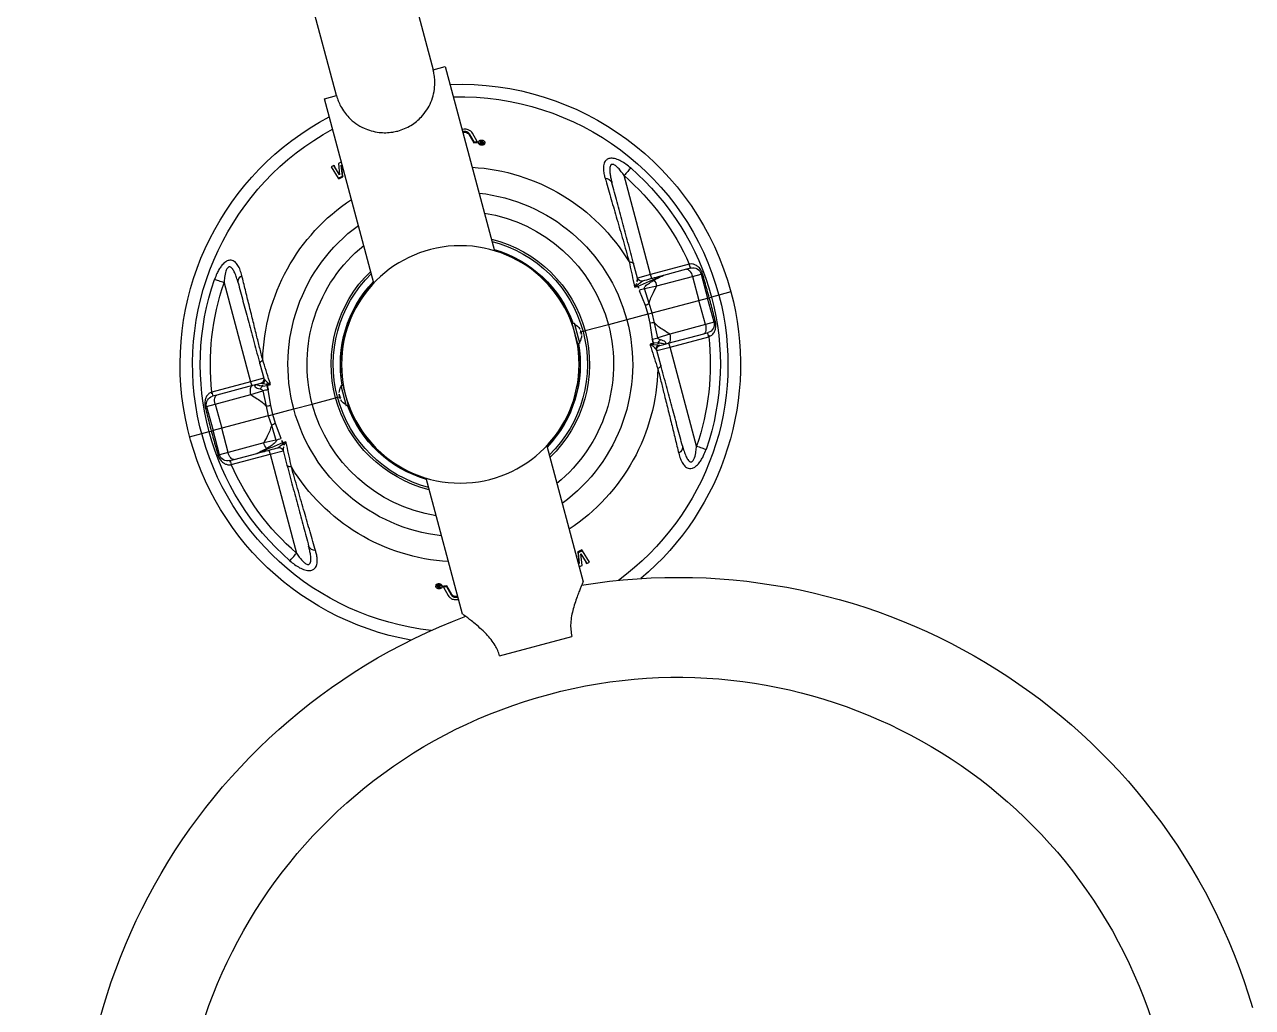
# Model space of a CAD drawing. Header units: millimetres. Extents: x 694231 to 734331, y 4486031 to 4541543.
# Drawn here: x 713339.4 to 713339.989, y 4487264.922 to 4487265.394 of the extents above; entities that cross this region are included whole.
import ezdxf

# ---------------------------------------------------------------- set-up
doc = ezdxf.new("R2010")
doc.units = ezdxf.units.MM

# ---------------------------------------------------------------- blocks, each defined once
blk = doc.blocks.new('ERER')
at = {"color": 7, "linetype": 'Continuous', "lineweight": 25}
for p, q in [((2598.39508, 998.26918), (2598.42985, 998.25986)), ((2598.37729, 998.24914), (2598.3598, 998.18387)), ((2598.37435, 998.2422), (2598.3754, 998.24209)), ((2598.36541, 998.23659), (2598.3659, 998.23656)), ((2598.36564, 998.23609), (2598.36541, 998.23659)), ((2598.3659, 998.23656), (2598.36609, 998.23611)), ((2598.3659, 998.23656), (2598.36595, 998.23604)), ((2598.36621, 998.2361), (2598.36632, 998.23653)), ((2598.36632, 998.23653), (2598.36676, 998.2365)), ((2598.36632, 998.23653), (2598.36637, 998.23601)), ((2598.36676, 998.2365), (2598.36648, 998.23542)), ((2598.36817, 998.23627), (2598.37045, 998.24026)), ((2598.3697, 998.23615), (2598.36817, 998.23627)), ((2598.36817, 998.23627), (2598.36821, 998.23575)), ((2598.37195, 998.24003), (2598.3697, 998.23615)), ((2598.37197, 998.2395), (2598.36973, 998.23563)), ((2598.37195, 998.24003), (2598.37197, 998.2395)), ((2598.37322, 998.24113), (2598.37324, 998.24061)), ((2598.36528, 998.23593), (2598.36531, 998.2356)), ((2598.36546, 998.23607), (2598.36595, 998.23604)), ((2598.36564, 998.23609), (2598.36569, 998.23557)), ((2598.36648, 998.23542), (2598.36576, 998.23547)), ((2598.36595, 998.23604), (2598.36613, 998.23559)), ((2598.36609, 998.23611), (2598.36621, 998.2361)), ((2598.36609, 998.23611), (2598.36613, 998.23559)), ((2598.36613, 998.23559), (2598.36626, 998.23558)), ((2598.36621, 998.2361), (2598.36626, 998.23558)), ((2598.36626, 998.23558), (2598.36637, 998.23601)), ((2598.36637, 998.23601), (2598.36663, 998.236)), ((2598.36748, 998.23563), (2598.36744, 998.23615)), ((2598.36973, 998.23563), (2598.36821, 998.23575)), ((2598.3697, 998.23615), (2598.36973, 998.23563)), ((2598.41776, 998.16834), (2598.43524, 998.23362)), ((2598.43258, 998.21927), (2598.4331, 998.22444)), ((2598.4331, 998.22444), (2598.43271, 998.22416)), ((2598.43337, 998.22488), (2598.4328, 998.22448)), ((2598.43286, 998.21971), (2598.43337, 998.22488)), ((2598.43337, 998.22488), (2598.4331, 998.22444)), ((2598.43341, 998.22638), (2598.43475, 998.22579)), ((2598.43475, 998.22579), (2598.43417, 998.22029)), ((2598.43417, 998.22029), (2598.43693, 998.22481)), ((2598.43693, 998.22481), (2598.43665, 998.22436)), ((2598.43693, 998.22481), (2598.43825, 998.22419)), ((2598.2849, 998.17239), (2598.29763, 998.21992)), ((2598.43286, 998.21971), (2598.43258, 998.21927)), ((2598.43462, 998.21833), (2598.43258, 998.21927)), ((2598.4349, 998.21877), (2598.43286, 998.21971)), ((2598.43417, 998.22031), (2598.43665, 998.22436)), ((2598.4349, 998.21877), (2598.43462, 998.21833)), ((2598.43825, 998.22419), (2598.4349, 998.21877)), ((2598.2658, 998.17543), (2598.26632, 998.17737)), ((2598.26612, 998.17741), (2598.26632, 998.17737)), ((2598.26632, 998.17737), (2598.2849, 998.17239)), ((2598.29118, 998.1707), (2598.29304, 998.17767)), ((2598.26065, 998.17267), (2598.25754, 998.16108)), ((2598.2648, 998.17156), (2598.26065, 998.17267)), ((2598.2648, 998.17156), (2598.2617, 998.15997)), ((2598.28193, 998.16697), (2598.2648, 998.17156)), ((2598.26554, 998.1755), (2598.26765, 998.17494)), ((2598.26765, 998.17494), (2598.27865, 998.17199)), ((2598.28438, 998.17046), (2598.2849, 998.17239)), ((2598.2849, 998.17239), (2598.29118, 998.17071)), ((2598.28777, 998.1657), (2598.28193, 998.16697)), ((2598.28557, 998.15853), (2598.28777, 998.1657)), ((2598.28878, 998.16928), (2598.28873, 998.16929)), ((2598.29252, 998.16641), (2598.29082, 998.16688)), ((2598.48963, 998.16849), (2598.4769, 998.12096)), ((2598.24632, 998.16409), (2598.25213, 998.16253)), ((2598.25213, 998.16253), (2598.25567, 998.16158)), ((2598.25444, 998.14949), (2598.25754, 998.16108)), ((2598.25567, 998.16158), (2598.25673, 998.1613)), ((2598.25673, 998.1613), (2598.25754, 998.16108)), ((2598.2617, 998.15997), (2598.25754, 998.16108)), ((2598.25859, 998.14838), (2598.2617, 998.15997)), ((2598.28408, 998.15397), (2598.2617, 998.15997)), ((2598.29033, 998.16481), (2598.28758, 998.15765)), ((2598.2831, 998.14928), (2598.28408, 998.15397)), ((2598.28408, 998.15397), (2598.28557, 998.15853)), ((2598.28408, 998.15397), (2598.28622, 998.1534)), ((2598.28758, 998.15765), (2598.28622, 998.1534)), ((2598.25444, 998.14949), (2598.25859, 998.14838)), ((2598.25859, 998.14838), (2598.27572, 998.14379)), ((2598.28141, 998.14198), (2598.2831, 998.14928)), ((2598.28528, 998.14904), (2598.28408, 998.14147)), ((2598.28622, 998.1534), (2598.28528, 998.14904)), ((2598.28622, 998.1534), (2598.29631, 998.1507)), ((2598.29631, 998.1507), (2598.30517, 998.14833)), ((2598.30517, 998.14833), (2598.31635, 998.14533)), ((2598.31883, 998.13949), (2598.32141, 998.14915)), ((2598.31989, 998.13921), (2598.32248, 998.14887)), ((2598.32248, 998.14887), (2598.32141, 998.14915)), ((2598.25701, 998.14259), (2598.25681, 998.14265)), ((2598.25701, 998.14259), (2598.25752, 998.14452)), ((2598.27558, 998.13762), (2598.25701, 998.14259)), ((2598.25937, 998.14403), (2598.25727, 998.14459)), ((2598.27651, 998.13944), (2598.25937, 998.14403)), ((2598.27572, 998.14379), (2598.28141, 998.14198)), ((2598.31635, 998.14533), (2598.31732, 998.14507)), ((2598.31732, 998.14507), (2598.31859, 998.14473)), ((2598.3185, 998.14432), (2598.31819, 998.14436)), ((2598.3182, 998.14439), (2598.3185, 998.14435)), ((2598.32068, 998.14215), (2598.32071, 998.14214)), ((2598.32172, 998.14591), (2598.32169, 998.14592)), ((2598.26285, 998.09009), (2598.27558, 998.13762)), ((2598.27558, 998.13762), (2598.2761, 998.13955)), ((2598.28186, 998.13593), (2598.27558, 998.13762)), ((2598.27797, 998.13905), (2598.27651, 998.13944)), ((2598.28045, 998.13838), (2598.28055, 998.13836)), ((2598.28133, 998.13966), (2598.28347, 998.13943)), ((2598.28148, 998.13845), (2598.28342, 998.13876)), ((2598.28362, 998.13797), (2598.28232, 998.1366)), ((2598.28347, 998.13943), (2598.28517, 998.13898)), ((2598.31883, 998.13949), (2598.31989, 998.13921)), ((2598.28, 998.12897), (2598.28187, 998.13595)), ((2598.47248, 998.12961), (2598.47062, 998.12263)), ((2598.43259, 998.11937), (2598.43001, 998.10971)), ((2598.43366, 998.11909), (2598.43107, 998.10943)), ((2598.43366, 998.11909), (2598.43259, 998.11937)), ((2598.46902, 998.11915), (2598.46731, 998.11959)), ((2598.46886, 998.12061), (2598.47016, 998.12198)), ((2598.47116, 998.11892), (2598.46902, 998.11915)), ((2598.471, 998.12013), (2598.46906, 998.11982)), ((2598.47062, 998.12264), (2598.4769, 998.12096)), ((2598.47203, 998.12019), (2598.47194, 998.12021)), ((2598.47451, 998.11953), (2598.47598, 998.11914)), ((2598.47598, 998.11914), (2598.49311, 998.11455)), ((2598.4769, 998.12096), (2598.47638, 998.11903)), ((2598.4769, 998.12096), (2598.49548, 998.11599)), ((2598.43076, 998.11267), (2598.4308, 998.11266)), ((2598.4318, 998.11643), (2598.43177, 998.11643)), ((2598.43517, 998.11351), (2598.434, 998.11382)), ((2598.43404, 998.11441), (2598.43435, 998.11438)), ((2598.43517, 998.11351), (2598.43613, 998.11325)), ((2598.44731, 998.11025), (2598.43613, 998.11325)), ((2598.46721, 998.10954), (2598.4684, 998.11711)), ((2598.47107, 998.1166), (2598.46938, 998.10929)), ((2598.47676, 998.11479), (2598.47107, 998.1166)), ((2598.49389, 998.1102), (2598.47676, 998.11479)), ((2598.49311, 998.11455), (2598.49522, 998.11399)), ((2598.49548, 998.11599), (2598.49496, 998.11405)), ((2598.49548, 998.11599), (2598.49567, 998.11592)), ((2598.43001, 998.10971), (2598.43107, 998.10943)), ((2598.45617, 998.10788), (2598.44731, 998.11025)), ((2598.46626, 998.10518), (2598.45617, 998.10788)), ((2598.46626, 998.10518), (2598.46721, 998.10954)), ((2598.46938, 998.10929), (2598.4684, 998.1046)), ((2598.49389, 998.1102), (2598.49079, 998.09861)), ((2598.49805, 998.10909), (2598.49389, 998.1102)), ((2598.49805, 998.10909), (2598.49494, 998.0975)), ((2598.46215, 998.09377), (2598.4649, 998.10093)), ((2598.4649, 998.10093), (2598.46626, 998.10518)), ((2598.46626, 998.10518), (2598.4684, 998.1046)), ((2598.4684, 998.1046), (2598.46691, 998.10005)), ((2598.4684, 998.1046), (2598.49079, 998.09861)), ((2598.46691, 998.10005), (2598.46472, 998.09288)), ((2598.48768, 998.08702), (2598.49079, 998.09861)), ((2598.49079, 998.09861), (2598.49494, 998.0975)), ((2598.49184, 998.0859), (2598.49494, 998.0975)), ((2598.49494, 998.0975), (2598.49576, 998.09728)), ((2598.49576, 998.09728), (2598.49681, 998.09699)), ((2598.50036, 998.09604), (2598.49681, 998.09699)), ((2598.50616, 998.09449), (2598.50036, 998.09604)), ((2598.33472, 998.09024), (2598.31104, 998.00182)), ((2598.45996, 998.09217), (2598.46166, 998.0917)), ((2598.4637, 998.0893), (2598.46375, 998.08928)), ((2598.46472, 998.09288), (2598.47055, 998.09161)), ((2598.47055, 998.09161), (2598.48768, 998.08702)), ((2598.46758, 998.08619), (2598.45485, 998.03866)), ((2598.46131, 998.08788), (2598.45944, 998.08091)), ((2598.46758, 998.08619), (2598.46131, 998.08787)), ((2598.4681, 998.08812), (2598.46758, 998.08619)), ((2598.48616, 998.08121), (2598.46758, 998.08619)), ((2598.48483, 998.08364), (2598.47384, 998.08658)), ((2598.48694, 998.08307), (2598.48483, 998.08364)), ((2598.48668, 998.08314), (2598.48616, 998.08121)), ((2598.48768, 998.08702), (2598.49184, 998.0859)), ((2598.48636, 998.08117), (2598.48616, 998.08121)), ((2598.369, 997.98629), (2598.39268, 998.07471)), ((2598.31423, 998.03439), (2598.31758, 998.03981)), ((2598.31831, 998.03829), (2598.31556, 998.03377)), ((2598.31831, 998.03827), (2598.31584, 998.03421)), ((2598.31758, 998.03981), (2598.31787, 998.04025)), ((2598.31758, 998.03981), (2598.31962, 998.03887)), ((2598.31774, 998.03279), (2598.31831, 998.03829)), ((2598.31787, 998.04025), (2598.3199, 998.03931)), ((2598.31962, 998.03887), (2598.31911, 998.03369)), ((2598.3199, 998.03931), (2598.31938, 998.03414)), ((2598.31962, 998.03887), (2598.3199, 998.03931)), ((2598.31556, 998.03377), (2598.31423, 998.03439)), ((2598.31556, 998.03377), (2598.31584, 998.03421)), ((2598.31907, 998.0322), (2598.31774, 998.03279)), ((2598.31911, 998.03369), (2598.31938, 998.03414)), ((2598.31911, 998.03369), (2598.31969, 998.03409)), ((2598.31938, 998.03414), (2598.31977, 998.03442)), ((2598.38051, 998.01907), (2598.38275, 998.02295)), ((2598.38054, 998.01855), (2598.38051, 998.01907)), ((2598.38054, 998.01855), (2598.38279, 998.02243)), ((2598.38431, 998.02231), (2598.38203, 998.01832)), ((2598.38275, 998.02295), (2598.38427, 998.02283)), ((2598.38279, 998.02243), (2598.38275, 998.02295)), ((2598.38279, 998.02243), (2598.38431, 998.02231)), ((2598.38431, 998.02231), (2598.38427, 998.02283)), ((2598.38572, 998.02208), (2598.386, 998.02316)), ((2598.38616, 998.02205), (2598.38572, 998.02208)), ((2598.38611, 998.02257), (2598.38585, 998.02258)), ((2598.386, 998.02316), (2598.38673, 998.02311)), ((2598.38622, 998.023), (2598.38611, 998.02257)), ((2598.38616, 998.02205), (2598.38611, 998.02257)), ((2598.38627, 998.02248), (2598.38616, 998.02205)), ((2598.38635, 998.02299), (2598.38622, 998.023)), ((2598.38627, 998.02248), (2598.38622, 998.023)), ((2598.3864, 998.02247), (2598.38627, 998.02248)), ((2598.38654, 998.02254), (2598.38635, 998.02299)), ((2598.3864, 998.02247), (2598.38635, 998.02299)), ((2598.38659, 998.02202), (2598.3864, 998.02247)), ((2598.38702, 998.02251), (2598.38654, 998.02254)), ((2598.38659, 998.02202), (2598.38654, 998.02254)), ((2598.38707, 998.02199), (2598.38659, 998.02202)), ((2598.38684, 998.02249), (2598.38679, 998.02301)), ((2598.38684, 998.02249), (2598.38707, 998.02199)), ((2598.3872, 998.02265), (2598.38717, 998.02298)), ((2598.37813, 998.01638), (2598.37709, 998.01649)), ((2598.37926, 998.01745), (2598.37925, 998.01797)), ((2598.31104, 998.00182), (2598.31684, 998.00027)), ((2598.31684, 998.00027), (2598.24867, 997.74578)), ((2598.29503, 997.73333), (2598.3632, 997.98785)), ((2598.3632, 997.98785), (2598.369, 997.98629))]:
    blk.add_line(p, q, dxfattribs=at)
at = {"color": 8, "linetype": 'Continuous', "lineweight": 25}
for p, q in [((2598.3185, 998.14432), (2598.31819, 998.14436)), ((2598.31853, 998.14562), (2598.31853, 998.14561)), ((2598.43394, 998.11289), (2598.4339, 998.1129)), ((2598.43423, 998.11399), (2598.43393, 998.11404)), ((2598.43404, 998.11442), (2598.43434, 998.11439))]:
    blk.add_line(p, q, dxfattribs=at)
at = {"color": 7, "linetype": 'Continuous', "lineweight": 25, "flags": 128}
for points in [[(2598.29445, 998.22358), (2598.29477, 998.22322), (2598.29512, 998.22282), (2598.29549, 998.22239), (2598.29589, 998.22193), (2598.29631, 998.22144), (2598.29674, 998.22095), (2598.29718, 998.22044), (2598.29763, 998.21992)], [(2598.29518, 998.1785), (2598.29474, 998.17848), (2598.29434, 998.17842), (2598.29399, 998.17835), (2598.29369, 998.17825), (2598.29345, 998.17814), (2598.29326, 998.178), (2598.29312, 998.17784), (2598.29304, 998.17767)], [(2598.26765, 998.17494), (2598.26728, 998.17496), (2598.26688, 998.17483), (2598.26647, 998.17456), (2598.26606, 998.17415), (2598.26568, 998.17363), (2598.26533, 998.173), (2598.26504, 998.17231), (2598.2648, 998.17156)], [(2598.48963, 998.16849), (2598.49027, 998.16872), (2598.49091, 998.16894), (2598.49154, 998.16915), (2598.49214, 998.16936), (2598.49271, 998.16956), (2598.49326, 998.16975), (2598.49376, 998.16992), (2598.49421, 998.17008)], [(2598.25859, 998.14838), (2598.25842, 998.14762), (2598.25833, 998.14686), (2598.25832, 998.14615), (2598.25839, 998.1455), (2598.25854, 998.14495), (2598.25876, 998.14451), (2598.25904, 998.1442), (2598.25937, 998.14403)], [(2598.27572, 998.14379), (2598.27556, 998.14303), (2598.27547, 998.14227), (2598.27546, 998.14156), (2598.27552, 998.14092), (2598.27567, 998.14036), (2598.27589, 998.13992), (2598.27617, 998.13961), (2598.27651, 998.13944)], [(2598.31808, 998.14277), (2598.31808, 998.14277), (2598.31807, 998.14276), (2598.31807, 998.14276), (2598.31807, 998.14276), (2598.31807, 998.14276), (2598.31807, 998.14276), (2598.31807, 998.14276), (2598.31808, 998.14276)], [(2598.47248, 998.12961), (2598.4725, 998.1298), (2598.47246, 998.13), (2598.47237, 998.13021), (2598.47221, 998.13044), (2598.472, 998.13067), (2598.47173, 998.13091), (2598.47142, 998.13115), (2598.47105, 998.1314)], [(2598.28, 998.12897), (2598.27998, 998.12878), (2598.28002, 998.12858), (2598.28012, 998.12837), (2598.28027, 998.12814), (2598.28048, 998.12791), (2598.28075, 998.12767), (2598.28106, 998.12743), (2598.28143, 998.12718)], [(2598.47676, 998.11479), (2598.47692, 998.11555), (2598.47702, 998.1163), (2598.47703, 998.11702), (2598.47696, 998.11766), (2598.47681, 998.11822), (2598.47659, 998.11866), (2598.47631, 998.11897), (2598.47598, 998.11914)], [(2598.49389, 998.1102), (2598.49406, 998.11096), (2598.49415, 998.11171), (2598.49416, 998.11243), (2598.49409, 998.11307), (2598.49394, 998.11363), (2598.49373, 998.11407), (2598.49344, 998.11438), (2598.49311, 998.11455)], [(2598.26285, 998.09009), (2598.26221, 998.08986), (2598.26157, 998.08964), (2598.26095, 998.08943), (2598.26034, 998.08922), (2598.25977, 998.08902), (2598.25923, 998.08883), (2598.25873, 998.08866), (2598.25827, 998.0885)], [(2598.48483, 998.08364), (2598.4852, 998.08362), (2598.4856, 998.08375), (2598.48601, 998.08402), (2598.48642, 998.08443), (2598.4868, 998.08495), (2598.48715, 998.08557), (2598.48744, 998.08627), (2598.48768, 998.08702)], [(2598.45731, 998.08007), (2598.45774, 998.0801), (2598.45814, 998.08015), (2598.45849, 998.08023), (2598.45879, 998.08032), (2598.45903, 998.08044), (2598.45923, 998.08058), (2598.45936, 998.08073), (2598.45944, 998.08091)], [(2598.45803, 998.035), (2598.45771, 998.03536), (2598.45737, 998.03576), (2598.45699, 998.03619), (2598.45659, 998.03665), (2598.45618, 998.03713), (2598.45574, 998.03763), (2598.4553, 998.03814), (2598.45485, 998.03866)]]:
    blk.add_lwpolyline(points, dxfattribs=at)
at = {"color": 7, "linetype": 'Continuous', "lineweight": 25}
blk.add_circle((2598.37624, 998.12929), 0.057, dxfattribs=at)
for centre, radius, start, end in [((2598.48064, 998.51905), 0.2875, 166.3834, 249.26635), ((2598.48064, 998.51905), 0.2395, 166.65459, 255.0051), ((2598.48064, 998.51905), 0.2395, 255.0051, 343.35554), ((2598.48064, 998.51905), 0.2875, 260.74338, 343.62756), ((2598.37624, 998.12929), 0.1345, 100.16171, 242.11696), ((2598.37624, 998.12929), 0.1345, 345.0051, 49.84848), ((2598.37624, 998.12929), 0.12482, 130.93784, 165.0051), ((2598.37624, 998.12929), 0.11997, 130.93784, 156.37628), ((2598.30674, 998.21507), 0.0036, 89.86925, 156.15722), ((2598.37624, 998.12929), 0.07357, 99.06893, 230.94126), ((2598.37624, 998.12929), 0.062, 103.94224, 226.06795), ((2598.37624, 998.12929), 0.05758, 106.4054, 160.0235), ((2598.37624, 998.12929), 0.0575, 106.45408, 160.01655), ((2598.37624, 998.12929), 0.07357, 345.0051, 50.94127), ((2598.25043, 998.1811), 0.01612, 339.68678, 346.76973), ((2598.26042, 998.17421), 0.00155, 251.27607, 278.32709), ((2598.26451, 998.17164), 0.004, 75.00509, 164.97164), ((2598.37624, 998.12929), 0.062, 345.0051, 46.06795), ((2598.47931, 998.16884), 0.0036, 353.85295, 60.14094), ((2598.28066, 998.17569), 0.0053, 282.12777, 287.00393), ((2598.28845, 998.16538), 0.00671, 140.5833, 166.30661), ((2598.34579, 998.32849), 0.17282, 250.38258, 251.28203), ((2598.28925, 998.17123), 0.002, 255.00509, 345.0051), ((2598.28925, 998.17122), 0.002, 256.68652, 344.98229), ((2598.29339, 998.16599), 0.00272, 146.73415, 160.93525), ((2598.28965, 998.16947), 0.00247, 306.33366, 325.18003), ((2598.37624, 998.12929), 0.0575, 349.99364, 43.55611), ((2598.37624, 998.12929), 0.05758, 349.98669, 43.60479), ((2598.37624, 998.12929), 0.11997, 353.63391, 19.07235), ((2598.37624, 998.12929), 0.12482, 345.0051, 19.07235), ((2598.37624, 998.12929), 0.12482, 165.0051, 199.07235), ((2598.24898, 998.07217), 0.09379, 65.69965, 67.03815), ((2598.25347, 998.14827), 0.00155, 51.68311, 78.73413), ((2598.2583, 998.14846), 0.004, 164.97163, 255.00509), ((2598.29445, 998.24125), 0.09266, 262.96387, 264.31871), ((2598.32384, 998.14333), 0.0058, 116.5949, 144.40454), ((2598.37624, 998.12929), 0.11997, 173.63391, 199.07235), ((2598.24137, 998.1473), 0.01612, 343.24045, 350.32341), ((2598.2498, 997.96937), 0.17548, 78.73498, 79.62079), ((2598.32386, 998.1433), 0.00581, 173.1447, 185.39739), ((2598.32384, 998.14333), 0.0058, 185.60565, 213.41528), ((2598.31915, 998.1483), 0.00406, 256.27861, 260.60597), ((2598.31816, 998.14002), 0.00437, 85.40077, 89.50609), ((2598.32052, 998.14892), 0.00425, 240.44585, 244.66766), ((2598.32517, 998.14293), 0.00682, 161.59046, 168.41973), ((2598.32388, 998.14331), 0.00583, 144.64001, 156.87621), ((2598.32387, 998.14333), 0.00581, 144.61279, 156.86548), ((2598.32496, 998.14308), 0.00658, 161.52826, 165.43177), ((2598.31915, 998.1467), 0.0000261, 175.5796, 223.24956), ((2598.26733, 998.12877), 0.01773, 37.89523, 43.91734), ((2598.27993, 998.13645), 0.002, 345.00507, 75.00509), ((2598.27994, 998.13646), 0.002, 345.05121, 72.23778), ((2598.28362, 998.13934), 0.00231, 172.02927, 202.70357), ((2598.2802, 998.13675), 0.00213, 355.92355, 52.94498), ((2598.28613, 998.13891), 0.00271, 169.0659, 183.28513), ((2598.28116, 998.13776), 0.00247, 4.83014, 23.67651), ((2598.37624, 998.12929), 0.05758, 169.98669, 223.60479), ((2598.37624, 998.12929), 0.0575, 169.99364, 223.55611), ((2598.42864, 998.11525), 0.0058, 1.93175, 33.4153), ((2598.47132, 998.12081), 0.00247, 184.80436, 203.67284), ((2598.46635, 998.11967), 0.00272, 349.07494, 3.27602), ((2598.47228, 998.12183), 0.00213, 175.92357, 232.94499), ((2598.47255, 998.12213), 0.002, 165.0051, 255.0051), ((2598.47255, 998.12212), 0.002, 165.05121, 252.23778), ((2598.46886, 998.11924), 0.00232, 352.06512, 22.68834), ((2598.4851, 998.12977), 0.01767, 217.88057, 223.92379), ((2598.37624, 998.12929), 0.062, 283.94224, 345.0051), ((2598.42901, 998.11503), 0.00537, 323.77148, 336.53956), ((2598.4288, 998.11536), 0.00566, 324.25332, 336.57666), ((2598.42785, 998.11599), 0.00639, 341.47713, 348.53306), ((2598.43297, 998.11324), 0.00118, 15.43636, 37.85563), ((2598.43353, 998.11467), 0.000978, 299.00004, 315.79698), ((2598.43359, 998.11412), 0.000797, 19.93584, 49.16653), ((2598.42904, 998.11527), 0.0054, 353.48995, 1.91042), ((2598.50218, 998.2866), 0.17282, 258.72816, 259.62761), ((2598.51111, 998.11128), 0.01612, 163.24046, 170.32342), ((2598.49418, 998.11012), 0.004, 345.03855, 75.00509), ((2598.37624, 998.12929), 0.07357, 279.06893, 345.0051), ((2598.37624, 998.12929), 0.05758, 286.4054, 340.0235), ((2598.37624, 998.12929), 0.0575, 286.45408, 340.01655), ((2598.42864, 998.11525), 0.0058, 296.5949, 328.07844), ((2598.43296, 998.11206), 0.000436, 331.4411, 358.56909), ((2598.45791, 998.0162), 0.09379, 82.97204, 84.31054), ((2598.49901, 998.1103), 0.00155, 231.68311, 258.73414), ((2598.50305, 998.18538), 0.09266, 245.69148, 247.04632), ((2598.37624, 998.12929), 0.12482, 310.93784, 345.0051), ((2598.27317, 998.08973), 0.0036, 173.85295, 240.14094), ((2598.37624, 998.12929), 0.1345, 267.89323, 345.0051), ((2598.46283, 998.08911), 0.00247, 126.33737, 145.20583), ((2598.46324, 998.08736), 0.002, 76.69355, 164.97524), ((2598.46324, 998.08735), 0.002, 75.00509, 165.0051), ((2598.4591, 998.09258), 0.00271, 326.72508, 340.94433), ((2598.40582, 997.92758), 0.17548, 70.3894, 71.27521), ((2598.46403, 998.09319), 0.00671, 320.58331, 346.30662), ((2598.47182, 998.08289), 0.0053, 102.12776, 107.00392), ((2598.50205, 998.07748), 0.01612, 159.68677, 166.76973), ((2598.48797, 998.08694), 0.004, 255.00509, 345.03856), ((2598.49206, 998.08437), 0.00155, 71.27606, 98.32708), ((2598.37624, 998.12929), 0.11997, 310.93784, 336.37628), ((2598.44574, 998.04351), 0.0036, 269.86925, 336.15722)]:
    blk.add_arc(centre, radius, start, end, dxfattribs=at)
at = {"color": 8, "linetype": 'Continuous', "lineweight": 25}
for radius, start, end in [(0.12849, 96.21845, 241.50308), (0.12849, 345.0051, 53.79175), (0.09484, 93.44672, 148.73758), (0.08274, 96.26267, 233.74752), (0.09484, 1.27261, 56.56347), (0.08274, 345.0051, 53.74752), (0.061, 104.46283, 165.00509), (0.061, 284.46283, 45.54736), (0.061, 165.00509, 225.54736), (0.09484, 181.27261, 236.56347), (0.08274, 276.26267, 345.0051), (0.12849, 268.50711, 345.0051), (0.09484, 273.44672, 328.73758)]:
    blk.add_arc((2598.37624, 998.12929), radius, start, end, dxfattribs=at)
at = {"color": 7, "linetype": 'Continuous', "lineweight": 25}
for points, knots in [([(2598.39508, 998.26918), (2598.39481, 998.26833), (2598.39427, 998.26661), (2598.39287, 998.26397), (2598.391, 998.26132), (2598.3885, 998.25849), (2598.38564, 998.25576), (2598.38288, 998.25342), (2598.38062, 998.25163), (2598.37902, 998.2504), (2598.37794, 998.24959), (2598.37735, 998.24915), (2598.37733, 998.24914), (2598.37732, 998.24913)], [0, 0, 0, 0, 0.066738, 0.135632, 0.226127, 0.319111, 0.442361, 0.569168, 0.668097, 0.769609, 0.852389, 0.937467, 1, 1, 1, 1]), ([(2598.43521, 998.23363), (2598.43522, 998.23361), (2598.43525, 998.23353), (2598.43508, 998.23393), (2598.4347, 998.2348), (2598.43413, 998.23614), (2598.4334, 998.23793), (2598.43248, 998.24028), (2598.43145, 998.24318), (2598.43043, 998.24648), (2598.42962, 998.24999), (2598.42919, 998.25337), (2598.42919, 998.25673), (2598.42963, 998.25881), (2598.42985, 998.25986)], [0, 0, 0, 0, 0.0203094, 0.105842, 0.1844922, 0.2650615, 0.3515008, 0.4396888, 0.5440092, 0.6504922, 0.7446404, 0.8408933, 0.9189317, 1, 1, 1, 1]), ([(2598.37241, 998.24193), (2598.37272, 998.24202), (2598.37335, 998.24219), (2598.37402, 998.2422), (2598.37435, 998.2422)], [0, 0, 0, 0, 0.499848, 1, 1, 1, 1]), ([(2598.36622, 998.237), (2598.3664, 998.23698), (2598.36677, 998.23692), (2598.3672, 998.23666), (2598.36744, 998.23632), (2598.36745, 998.23592), (2598.36724, 998.23555), (2598.36683, 998.23524), (2598.36629, 998.23506), (2598.3657, 998.23502), (2598.36515, 998.23513), (2598.36473, 998.23538), (2598.36449, 998.23572), (2598.36448, 998.23611), (2598.36469, 998.23649), (2598.3651, 998.2368), (2598.36564, 998.23699), (2598.36603, 998.237), (2598.36622, 998.237)], [0, 0, 0, 0, 0.062327, 0.125076, 0.187507, 0.249808, 0.312268, 0.374746, 0.437407, 0.500052, 0.562653, 0.625191, 0.68753, 0.749932, 0.812287, 0.874859, 0.937748, 1, 1, 1, 1]), ([(2598.37045, 998.24026), (2598.37066, 998.2406), (2598.37108, 998.24128), (2598.37197, 998.24171), (2598.37241, 998.24193)], [0, 0, 0, 0, 0.499593, 1, 1, 1, 1]), ([(2598.37322, 998.24113), (2598.37294, 998.24098), (2598.37237, 998.24069), (2598.37209, 998.24025), (2598.37195, 998.24003)], [0, 0, 0, 0, 0.500383, 1, 1, 1, 1]), ([(2598.37324, 998.24061), (2598.37295, 998.24046), (2598.37239, 998.24016), (2598.37211, 998.23972), (2598.37197, 998.2395)], [0, 0, 0, 0, 0.500056, 1, 1, 1, 1]), ([(2598.37529, 998.24113), (2598.37495, 998.2412), (2598.37426, 998.24133), (2598.37357, 998.2412), (2598.37322, 998.24113)], [0, 0, 0, 0, 0.500003, 1, 1, 1, 1]), ([(2598.37501, 998.24064), (2598.37476, 998.24069), (2598.37418, 998.2408), (2598.37358, 998.24068), (2598.37324, 998.24061)], [0, 0, 0, 0, 0.4185604, 1, 1, 1, 1]), ([(2598.3645, 998.23587), (2598.36451, 998.23578), (2598.36452, 998.23561), (2598.36454, 998.23543), (2598.36455, 998.23535)], [0, 0, 0, 0, 0.5001645, 1, 1, 1, 1]), ([(2598.36458, 998.23535), (2598.36458, 998.2353), (2598.36457, 998.23513), (2598.36479, 998.23486), (2598.3652, 998.23461), (2598.36575, 998.2345), (2598.36634, 998.23454), (2598.36688, 998.23472), (2598.36728, 998.23503), (2598.36748, 998.23535), (2598.36746, 998.23555), (2598.36745, 998.23563)], [0, 0, 0, 0, 0.0460726, 0.1717552, 0.2976012, 0.4233706, 0.5491714, 0.6749961, 0.8006666, 0.9265435, 1, 1, 1, 1]), ([(2598.36527, 998.23564), (2598.36525, 998.23566), (2598.36522, 998.23571), (2598.36521, 998.23578), (2598.36523, 998.23586), (2598.36526, 998.2359), (2598.36528, 998.23593)], [0, 0, 0, 0, 0.251347, 0.499788, 0.74832, 1, 1, 1, 1]), ([(2598.36576, 998.23547), (2598.36571, 998.23547), (2598.36561, 998.23548), (2598.36548, 998.23551), (2598.36536, 998.23557), (2598.3653, 998.23561), (2598.36527, 998.23564)], [0, 0, 0, 0, 0.251614, 0.500282, 0.74915, 1, 1, 1, 1]), ([(2598.36528, 998.23593), (2598.3653, 998.23595), (2598.36535, 998.23599), (2598.36543, 998.23604), (2598.36553, 998.23608), (2598.36561, 998.23609), (2598.36564, 998.23609)], [0, 0, 0, 0, 0.2514068, 0.4996795, 0.7484543, 1, 1, 1, 1]), ([(2598.36548, 998.23552), (2598.36549, 998.23552), (2598.36552, 998.23553), (2598.36559, 998.23556), (2598.36566, 998.23557), (2598.36569, 998.23557)], [0, 0, 0, 0, 0.021447, 0.508049, 1, 1, 1, 1]), ([(2598.29445, 998.22358), (2598.29519, 998.2242), (2598.29667, 998.22542), (2598.29907, 998.22693), (2598.30157, 998.22804), (2598.30395, 998.2284), (2598.30572, 998.22789), (2598.30698, 998.22667), (2598.30757, 998.22485), (2598.30759, 998.22261), (2598.30726, 998.22056), (2598.3069, 998.21923), (2598.30675, 998.21867)], [0, 0, 0, 0, 0.1071418, 0.2139855, 0.3173011, 0.4205338, 0.5076381, 0.5839126, 0.7078535, 0.8143245, 0.921079, 1, 1, 1, 1]), ([(2598.29763, 998.21992), (2598.29806, 998.22055), (2598.29892, 998.22181), (2598.30031, 998.22347), (2598.30153, 998.22463), (2598.30247, 998.22519), (2598.30308, 998.22536), (2598.30357, 998.22531), (2598.30406, 998.22499), (2598.3045, 998.22401), (2598.30455, 998.22233), (2598.30431, 998.22027), (2598.30391, 998.21832), (2598.30359, 998.21707), (2598.30345, 998.21652)], [0, 0, 0, 0, 0.120063, 0.239876, 0.339468, 0.386288, 0.42155, 0.451634, 0.483335, 0.544545, 0.664944, 0.785176, 0.905639, 1, 1, 1, 1]), ([(2598.30675, 998.21867), (2598.30665, 998.21834), (2598.30568, 998.21498), (2598.3038, 998.20851), (2598.30103, 998.19894), (2598.29815, 998.18899), (2598.29617, 998.182), (2598.29518, 998.1785)], [0, 0, 0, 0, 0.0265824, 0.2677853, 0.5089316, 0.7545342, 1, 1, 1, 1]), ([(2598.29304, 998.17767), (2598.29395, 998.18108), (2598.29578, 998.18789), (2598.29841, 998.1977), (2598.30097, 998.20727), (2598.30262, 998.21344), (2598.30345, 998.21652)], [0, 0, 0, 0, 0.246963, 0.494078, 0.747003, 1, 1, 1, 1]), ([(2598.25992, 998.17274), (2598.26011, 998.17326), (2598.26055, 998.17447), (2598.26171, 998.17595), (2598.26314, 998.17701), (2598.26455, 998.17749), (2598.26556, 998.17752), (2598.26604, 998.17743), (2598.26612, 998.17741)], [0, 0, 0, 0, 0.192543, 0.441458, 0.65255, 0.831023, 0.970443, 1, 1, 1, 1]), ([(2598.29518, 998.1785), (2598.29482, 998.17682), (2598.2941, 998.17343), (2598.2932, 998.16935), (2598.29265, 998.167), (2598.29252, 998.16641)], [0, 0, 0, 0, 0.426661, 0.857004, 1, 1, 1, 1]), ([(2598.4811, 998.17197), (2598.48134, 998.17285), (2598.48183, 998.17462), (2598.48289, 998.17685), (2598.48406, 998.1783), (2598.48519, 998.17904), (2598.48629, 998.17938), (2598.48768, 998.17925), (2598.48938, 998.1783), (2598.49088, 998.17672), (2598.49211, 998.17485), (2598.49323, 998.17269), (2598.49385, 998.17106), (2598.49421, 998.17008)], [0, 0, 0, 0, 0.1240102, 0.2477037, 0.3589297, 0.4151175, 0.4711738, 0.5492656, 0.6283924, 0.7276906, 0.8054808, 0.8834408, 1, 1, 1, 1]), ([(2598.25673, 998.1613), (2598.25707, 998.16259), (2598.2581, 998.16641), (2598.2592, 998.17022), (2598.25992, 998.17274)], [0, 0, 0, 0, 0.336613, 1, 1, 1, 1]), ([(2598.27865, 998.17199), (2598.27866, 998.17199), (2598.27881, 998.17195), (2598.27912, 998.17186), (2598.28024, 998.17148), (2598.28131, 998.17102), (2598.28221, 998.17062)], [0, 0, 0, 0, 0.00911, 0.138148, 0.278351, 1, 1, 1, 1]), ([(2598.27865, 998.17199), (2598.27952, 998.17176), (2598.28279, 998.17088), (2598.28622, 998.16997), (2598.28873, 998.16929)], [0, 0, 0, 0, 0.267401, 1, 1, 1, 1]), ([(2598.28178, 998.17051), (2598.28095, 998.17096), (2598.27983, 998.17158), (2598.2789, 998.17193), (2598.27865, 998.17199), (2598.27865, 998.17199)], [0, 0, 0, 0, 0.728151, 0.991184, 1, 1, 1, 1]), ([(2598.47105, 998.1314), (2598.47156, 998.1334), (2598.47257, 998.13741), (2598.47418, 998.14385), (2598.47588, 998.15072), (2598.47766, 998.15796), (2598.47941, 998.16505), (2598.48054, 998.16966), (2598.4811, 998.17197)], [0, 0, 0, 0, 0.139093, 0.27861, 0.458129, 0.637675, 0.81883, 1, 1, 1, 1]), ([(2598.48289, 998.16846), (2598.48312, 998.16929), (2598.48359, 998.17096), (2598.48442, 998.17316), (2598.48526, 998.17477), (2598.48598, 998.17564), (2598.48651, 998.17602), (2598.48693, 998.17614), (2598.48736, 998.17607), (2598.48772, 998.17585), (2598.48826, 998.17524), (2598.48894, 998.17365), (2598.4894, 998.17124), (2598.48956, 998.16935), (2598.48963, 998.16849)], [0, 0, 0, 0, 0.143916, 0.287611, 0.402932, 0.464545, 0.501061, 0.534591, 0.557646, 0.590192, 0.615481, 0.702128, 0.865329, 1, 1, 1, 1]), ([(2598.28327, 998.16965), (2598.28326, 998.16965), (2598.28277, 998.16996), (2598.28227, 998.17024), (2598.28178, 998.17051)], [0, 0, 0, 0, 0.015256, 1, 1, 1, 1]), ([(2598.28557, 998.15853), (2598.28534, 998.15944), (2598.28488, 998.16129), (2598.2834, 998.16396), (2598.28246, 998.16589), (2598.28193, 998.16697)], [0, 0, 0, 0, 0.29859, 0.604327, 1, 1, 1, 1]), ([(2598.28221, 998.17062), (2598.28256, 998.17033), (2598.28292, 998.17002), (2598.28326, 998.16966), (2598.28327, 998.16965)], [0, 0, 0, 0, 0.960387, 1, 1, 1, 1]), ([(2598.29082, 998.16688), (2598.28987, 998.16732), (2598.28706, 998.16859), (2598.28414, 998.16982), (2598.28221, 998.17062)], [0, 0, 0, 0, 0.340352, 1, 1, 1, 1]), ([(2598.28777, 998.1657), (2598.28779, 998.16575), (2598.28784, 998.16586), (2598.28784, 998.16607), (2598.28773, 998.16642), (2598.28701, 998.16734), (2598.28541, 998.16843), (2598.284, 998.16923), (2598.28327, 998.16965)], [0, 0, 0, 0, 0.023325, 0.046561, 0.083307, 0.180977, 0.575343, 1, 1, 1, 1]), ([(2598.29112, 998.16749), (2598.29052, 998.16799), (2598.28961, 998.16876), (2598.28899, 998.16915), (2598.28878, 998.16928)], [0, 0, 0, 0, 0.665618, 1, 1, 1, 1]), ([(2598.29082, 998.16688), (2598.2908, 998.16674), (2598.29072, 998.16605), (2598.2905, 998.16536), (2598.29033, 998.16481)], [0, 0, 0, 0, 0.199783, 1, 1, 1, 1]), ([(2598.29252, 998.16641), (2598.29251, 998.16642), (2598.292, 998.16679), (2598.29156, 998.16714), (2598.29112, 998.16749)], [0, 0, 0, 0, 0.0082147, 1, 1, 1, 1]), ([(2598.29118, 998.1707), (2598.29117, 998.1706), (2598.29117, 998.17046), (2598.29124, 998.16991), (2598.29135, 998.16917), (2598.29157, 998.16844), (2598.29168, 998.16806)], [0, 0, 0, 0, 0.275887, 0.364231, 0.677743, 1, 1, 1, 1]), ([(2598.29168, 998.16806), (2598.29193, 998.16753), (2598.29218, 998.167), (2598.29251, 998.16642), (2598.29252, 998.16641)], [0, 0, 0, 0, 0.991576, 1, 1, 1, 1]), ([(2598.48289, 998.16846), (2598.4828, 998.16813), (2598.48193, 998.16489), (2598.48026, 998.15863), (2598.47778, 998.14938), (2598.4752, 998.13976), (2598.47339, 998.13299), (2598.47248, 998.12961)], [0, 0, 0, 0, 0.026878, 0.268055, 0.509172, 0.754662, 1, 1, 1, 1]), ([(2598.25378, 998.1498), (2598.2541, 998.15109), (2598.25504, 998.15493), (2598.25605, 998.15876), (2598.25673, 998.1613)], [0, 0, 0, 0, 0.336639, 1, 1, 1, 1]), ([(2598.25681, 998.14265), (2598.2567, 998.14269), (2598.25614, 998.14289), (2598.25513, 998.14359), (2598.25419, 998.14492), (2598.25366, 998.14651), (2598.25349, 998.14815), (2598.25368, 998.14924), (2598.25378, 998.1498)], [0, 0, 0, 0, 0.040092, 0.204868, 0.423189, 0.618219, 0.806145, 1, 1, 1, 1]), ([(2598.27572, 998.14379), (2598.27674, 998.14448), (2598.27853, 998.14568), (2598.28115, 998.14726), (2598.28246, 998.14862), (2598.2831, 998.14928)], [0, 0, 0, 0, 0.401416, 0.707141, 1, 1, 1, 1]), ([(2598.28011, 998.14107), (2598.28014, 998.14108), (2598.28033, 998.14112), (2598.28066, 998.14122), (2598.28101, 998.14138), (2598.28126, 998.14158), (2598.28137, 998.14175), (2598.28141, 998.1419), (2598.28141, 998.14197), (2598.28141, 998.14198)], [0, 0, 0, 0, 0.074123, 0.34981, 0.645427, 0.767341, 0.890432, 0.976959, 1, 1, 1, 1]), ([(2598.31819, 998.14436), (2598.31818, 998.14435), (2598.31817, 998.14435), (2598.31815, 998.14429), (2598.31812, 998.14419), (2598.31811, 998.14409), (2598.3181, 998.14402), (2598.31809, 998.144)], [0, 0, 0, 0, 0.217308, 0.434716, 0.651862, 0.869234, 1, 1, 1, 1]), ([(2598.31852, 998.1456), (2598.31851, 998.14556), (2598.31847, 998.14548), (2598.31844, 998.14537), (2598.31842, 998.14528), (2598.31841, 998.14524), (2598.31842, 998.14523), (2598.31842, 998.14522)], [0, 0, 0, 0, 0.217552, 0.434911, 0.65213, 0.869629, 1, 1, 1, 1]), ([(2598.27797, 998.13905), (2598.27797, 998.13905), (2598.27787, 998.13907), (2598.27765, 998.13917), (2598.27751, 998.13938), (2598.27753, 998.13969), (2598.27783, 998.14014), (2598.27874, 998.1407), (2598.27966, 998.14095), (2598.28011, 998.14107)], [0, 0, 0, 0, 0.001534, 0.087276, 0.233814, 0.304538, 0.461703, 0.736345, 1, 1, 1, 1]), ([(2598.27797, 998.13905), (2598.27797, 998.13905), (2598.27805, 998.13903), (2598.2784, 998.13896), (2598.27915, 998.13928), (2598.28059, 998.13953), (2598.28133, 998.13966)], [0, 0, 0, 0, 0.003162, 0.124308, 0.547915, 1, 1, 1, 1]), ([(2598.28045, 998.13838), (2598.27958, 998.13862), (2598.27871, 998.13885), (2598.27798, 998.13905), (2598.27797, 998.13905)], [0, 0, 0, 0, 0.993964, 1, 1, 1, 1]), ([(2598.28055, 998.13836), (2598.28073, 998.13836), (2598.28099, 998.13836), (2598.28137, 998.13843), (2598.28148, 998.13845)], [0, 0, 0, 0, 0.688218, 1, 1, 1, 1]), ([(2598.28517, 998.13898), (2598.28499, 998.13841), (2598.28429, 998.13612), (2598.28304, 998.13213), (2598.28197, 998.12884), (2598.28143, 998.12718)], [0, 0, 0, 0, 0.142996, 0.569886, 1, 1, 1, 1]), ([(2598.28232, 998.1366), (2598.28225, 998.1365), (2598.282, 998.1362), (2598.28192, 998.13605), (2598.28187, 998.13595)], [0, 0, 0, 0, 0.315221, 1, 1, 1, 1]), ([(2598.28342, 998.13876), (2598.28398, 998.13883), (2598.28453, 998.13891), (2598.28517, 998.13898), (2598.28517, 998.13898)], [0, 0, 0, 0, 0.9917853, 1, 1, 1, 1]), ([(2598.28408, 998.14147), (2598.28395, 998.1409), (2598.2838, 998.14019), (2598.28352, 998.13955), (2598.28347, 998.13943)], [0, 0, 0, 0, 0.800217, 1, 1, 1, 1]), ([(2598.28517, 998.13898), (2598.28517, 998.13898), (2598.28459, 998.13865), (2598.2841, 998.13831), (2598.28362, 998.13797)], [0, 0, 0, 0, 0.008424, 1, 1, 1, 1]), ([(2598.46731, 998.11959), (2598.46749, 998.12017), (2598.46819, 998.12246), (2598.46944, 998.12645), (2598.47051, 998.12974), (2598.47105, 998.1314)], [0, 0, 0, 0, 0.142996, 0.569886, 1, 1, 1, 1]), ([(2598.26959, 998.09012), (2598.26968, 998.09045), (2598.27055, 998.09369), (2598.27222, 998.09995), (2598.2747, 998.1092), (2598.27728, 998.11882), (2598.27909, 998.12559), (2598.28, 998.12897)], [0, 0, 0, 0, 0.026878, 0.268055, 0.509172, 0.754662, 1, 1, 1, 1]), ([(2598.28143, 998.12718), (2598.28092, 998.12518), (2598.27991, 998.12117), (2598.2783, 998.11472), (2598.2766, 998.10786), (2598.27482, 998.10062), (2598.27308, 998.09353), (2598.27194, 998.08892), (2598.27138, 998.08661)], [0, 0, 0, 0, 0.139093, 0.27861, 0.458129, 0.637675, 0.81883, 1, 1, 1, 1]), ([(2598.46731, 998.11959), (2598.46732, 998.1196), (2598.46789, 998.11993), (2598.46838, 998.12027), (2598.46886, 998.12061)], [0, 0, 0, 0, 0.008424, 1, 1, 1, 1]), ([(2598.46906, 998.11982), (2598.46851, 998.11974), (2598.46795, 998.11967), (2598.46732, 998.11959), (2598.46731, 998.11959)], [0, 0, 0, 0, 0.9917853, 1, 1, 1, 1]), ([(2598.4684, 998.11711), (2598.46853, 998.11768), (2598.46868, 998.11839), (2598.46896, 998.11902), (2598.46902, 998.11915)], [0, 0, 0, 0, 0.800228, 1, 1, 1, 1]), ([(2598.47016, 998.12198), (2598.47023, 998.12208), (2598.47048, 998.12238), (2598.47056, 998.12253), (2598.47062, 998.12263)], [0, 0, 0, 0, 0.315195, 1, 1, 1, 1]), ([(2598.47194, 998.12021), (2598.47176, 998.12022), (2598.47149, 998.12022), (2598.47112, 998.12015), (2598.471, 998.12013)], [0, 0, 0, 0, 0.688218, 1, 1, 1, 1]), ([(2598.47451, 998.11953), (2598.47451, 998.11953), (2598.47443, 998.11955), (2598.47408, 998.11962), (2598.47333, 998.1193), (2598.4719, 998.11905), (2598.47116, 998.11892)], [0, 0, 0, 0, 0.003162, 0.124311, 0.547927, 1, 1, 1, 1]), ([(2598.47203, 998.12019), (2598.4729, 998.11996), (2598.47377, 998.11973), (2598.47451, 998.11953), (2598.47451, 998.11953)], [0, 0, 0, 0, 0.993964, 1, 1, 1, 1]), ([(2598.47451, 998.11953), (2598.47451, 998.11953), (2598.47461, 998.11951), (2598.47483, 998.11941), (2598.47497, 998.1192), (2598.47495, 998.11889), (2598.47465, 998.11844), (2598.47374, 998.11788), (2598.47283, 998.11763), (2598.47238, 998.11751)], [0, 0, 0, 0, 0.0015335, 0.0872932, 0.2338192, 0.3045432, 0.4617071, 0.7363472, 1, 1, 1, 1]), ([(2598.43402, 998.11315), (2598.43402, 998.11315), (2598.43403, 998.11316), (2598.43402, 998.11312), (2598.434, 998.11306), (2598.43397, 998.11297), (2598.43394, 998.11291), (2598.43394, 998.11289)], [0, 0, 0, 0, 0.064835, 0.32456, 0.584273, 0.844091, 1, 1, 1, 1]), ([(2598.43399, 998.11311), (2598.43401, 998.11315), (2598.43404, 998.11323), (2598.43408, 998.11335), (2598.43411, 998.11345), (2598.43412, 998.11352), (2598.43411, 998.11354), (2598.43411, 998.11355)], [0, 0, 0, 0, 0.217307, 0.434696, 0.652242, 0.869536, 1, 1, 1, 1]), ([(2598.43434, 998.11438), (2598.43434, 998.11436), (2598.43433, 998.11429), (2598.43431, 998.11419), (2598.43428, 998.11408), (2598.43425, 998.11402), (2598.43424, 998.114), (2598.43423, 998.11399)], [0, 0, 0, 0, 0.132805, 0.373766, 0.614533, 0.85539, 1, 1, 1, 1]), ([(2598.43434, 998.11439), (2598.43434, 998.11439), (2598.43435, 998.11437), (2598.43437, 998.11441), (2598.43438, 998.11448), (2598.4344, 998.11457), (2598.43441, 998.11463), (2598.43441, 998.11466)], [0, 0, 0, 0, 0.217341, 0.434697, 0.65221, 0.869524, 1, 1, 1, 1]), ([(2598.47676, 998.11479), (2598.47574, 998.1141), (2598.47395, 998.11289), (2598.47134, 998.11131), (2598.47002, 998.10996), (2598.46938, 998.10929)], [0, 0, 0, 0, 0.401416, 0.707141, 1, 1, 1, 1]), ([(2598.47238, 998.11751), (2598.47234, 998.1175), (2598.47215, 998.11746), (2598.47182, 998.11736), (2598.47147, 998.11719), (2598.47123, 998.11699), (2598.47111, 998.11683), (2598.47107, 998.11668), (2598.47107, 998.11661), (2598.47107, 998.1166)], [0, 0, 0, 0, 0.074123, 0.34981, 0.645427, 0.767341, 0.890432, 0.976959, 1, 1, 1, 1]), ([(2598.49567, 998.11592), (2598.49578, 998.11589), (2598.49634, 998.11569), (2598.49735, 998.11499), (2598.49829, 998.11366), (2598.49883, 998.11207), (2598.499, 998.11042), (2598.4988, 998.10934), (2598.4987, 998.10878)], [0, 0, 0, 0, 0.040092, 0.204868, 0.423189, 0.61822, 0.806172, 1, 1, 1, 1]), ([(2598.4987, 998.10878), (2598.49839, 998.10749), (2598.49744, 998.10365), (2598.49643, 998.09982), (2598.49576, 998.09728)], [0, 0, 0, 0, 0.336639, 1, 1, 1, 1]), ([(2598.46691, 998.10005), (2598.46714, 998.09914), (2598.4676, 998.09729), (2598.46908, 998.09462), (2598.47002, 998.09269), (2598.47055, 998.09161)], [0, 0, 0, 0, 0.29859, 0.604327, 1, 1, 1, 1]), ([(2598.49576, 998.09728), (2598.49541, 998.09599), (2598.49438, 998.09216), (2598.49328, 998.08836), (2598.49256, 998.08584)], [0, 0, 0, 0, 0.336613, 1, 1, 1, 1]), ([(2598.26959, 998.09012), (2598.26936, 998.08929), (2598.26889, 998.08762), (2598.26806, 998.08542), (2598.26722, 998.08381), (2598.2665, 998.08294), (2598.26597, 998.08256), (2598.26555, 998.08244), (2598.26513, 998.0825), (2598.26476, 998.08273), (2598.26422, 998.08334), (2598.26354, 998.08493), (2598.26308, 998.08734), (2598.26292, 998.08923), (2598.26285, 998.09009)], [0, 0, 0, 0, 0.143916, 0.287611, 0.402932, 0.464545, 0.501061, 0.534591, 0.557646, 0.590192, 0.615481, 0.702128, 0.865329, 1, 1, 1, 1]), ([(2598.45731, 998.08007), (2598.45766, 998.08176), (2598.45838, 998.08515), (2598.45929, 998.08923), (2598.45983, 998.09158), (2598.45996, 998.09217)], [0, 0, 0, 0, 0.426661, 0.857004, 1, 1, 1, 1]), ([(2598.4608, 998.09051), (2598.46055, 998.09105), (2598.4603, 998.09158), (2598.45997, 998.09216), (2598.45996, 998.09217)], [0, 0, 0, 0, 0.991576, 1, 1, 1, 1]), ([(2598.45996, 998.09217), (2598.45997, 998.09216), (2598.46048, 998.09179), (2598.46092, 998.09144), (2598.46136, 998.09109)], [0, 0, 0, 0, 0.0082147, 1, 1, 1, 1]), ([(2598.46131, 998.08788), (2598.46131, 998.08798), (2598.46131, 998.08812), (2598.46124, 998.08866), (2598.46113, 998.0894), (2598.46091, 998.09014), (2598.4608, 998.09051)], [0, 0, 0, 0, 0.275892, 0.364237, 0.677754, 1, 1, 1, 1]), ([(2598.46136, 998.09109), (2598.46197, 998.09058), (2598.46287, 998.08982), (2598.46349, 998.08943), (2598.4637, 998.0893)], [0, 0, 0, 0, 0.665618, 1, 1, 1, 1]), ([(2598.46166, 998.0917), (2598.46168, 998.09183), (2598.46176, 998.09253), (2598.46198, 998.09322), (2598.46215, 998.09377)], [0, 0, 0, 0, 0.199772, 1, 1, 1, 1]), ([(2598.46166, 998.0917), (2598.46262, 998.09126), (2598.46542, 998.08998), (2598.46834, 998.08876), (2598.47027, 998.08795)], [0, 0, 0, 0, 0.340352, 1, 1, 1, 1]), ([(2598.47384, 998.08658), (2598.47296, 998.08682), (2598.46969, 998.08769), (2598.46627, 998.08861), (2598.46375, 998.08928)], [0, 0, 0, 0, 0.267401, 1, 1, 1, 1]), ([(2598.46472, 998.09288), (2598.46469, 998.09283), (2598.46465, 998.09272), (2598.46464, 998.09251), (2598.46475, 998.09216), (2598.46547, 998.09124), (2598.46707, 998.09015), (2598.46848, 998.08935), (2598.46921, 998.08893)], [0, 0, 0, 0, 0.023325, 0.046561, 0.083322, 0.180972, 0.57534, 1, 1, 1, 1]), ([(2598.47027, 998.08795), (2598.46992, 998.08825), (2598.46956, 998.08855), (2598.46923, 998.08892), (2598.46921, 998.08893)], [0, 0, 0, 0, 0.960387, 1, 1, 1, 1]), ([(2598.46921, 998.08893), (2598.46922, 998.08893), (2598.46971, 998.08862), (2598.47021, 998.08834), (2598.47071, 998.08807)], [0, 0, 0, 0, 0.015256, 1, 1, 1, 1]), ([(2598.27138, 998.08661), (2598.27114, 998.08573), (2598.27065, 998.08396), (2598.26959, 998.08173), (2598.26843, 998.08027), (2598.26729, 998.07954), (2598.2662, 998.0792), (2598.2648, 998.07933), (2598.2631, 998.08028), (2598.2616, 998.08186), (2598.26037, 998.08373), (2598.25925, 998.08589), (2598.25864, 998.08752), (2598.25827, 998.0885)], [0, 0, 0, 0, 0.12401, 0.247703, 0.358927, 0.415118, 0.471175, 0.549266, 0.628386, 0.727691, 0.805481, 0.883441, 1, 1, 1, 1]), ([(2598.47384, 998.08658), (2598.47383, 998.08659), (2598.47367, 998.08663), (2598.47336, 998.08672), (2598.47225, 998.0871), (2598.47117, 998.08756), (2598.47027, 998.08795)], [0, 0, 0, 0, 0.00911, 0.138148, 0.278351, 1, 1, 1, 1]), ([(2598.47071, 998.08807), (2598.47153, 998.08762), (2598.47265, 998.087), (2598.47358, 998.08665), (2598.47383, 998.08659), (2598.47384, 998.08658)], [0, 0, 0, 0, 0.728155, 0.991184, 1, 1, 1, 1]), ([(2598.49256, 998.08584), (2598.49237, 998.08531), (2598.49193, 998.08411), (2598.49077, 998.08263), (2598.48934, 998.08157), (2598.48793, 998.08108), (2598.48692, 998.08106), (2598.48645, 998.08115), (2598.48636, 998.08117)], [0, 0, 0, 0, 0.192543, 0.441458, 0.65255, 0.831023, 0.970443, 1, 1, 1, 1]), ([(2598.44573, 998.03991), (2598.44583, 998.04024), (2598.4468, 998.04359), (2598.44868, 998.05007), (2598.45146, 998.05964), (2598.45433, 998.06959), (2598.45631, 998.07658), (2598.45731, 998.08007)], [0, 0, 0, 0, 0.0265824, 0.2677853, 0.5089316, 0.7545342, 1, 1, 1, 1]), ([(2598.45944, 998.08091), (2598.45853, 998.0775), (2598.4567, 998.07069), (2598.45408, 998.06088), (2598.45151, 998.05131), (2598.44986, 998.04514), (2598.44903, 998.04206)], [0, 0, 0, 0, 0.246963, 0.494078, 0.747003, 1, 1, 1, 1]), ([(2598.45485, 998.03866), (2598.45442, 998.03803), (2598.45356, 998.03677), (2598.45218, 998.03511), (2598.45095, 998.03395), (2598.45001, 998.03339), (2598.4494, 998.03322), (2598.44891, 998.03327), (2598.44843, 998.03359), (2598.44798, 998.03457), (2598.44793, 998.03625), (2598.44817, 998.03831), (2598.44857, 998.04026), (2598.44889, 998.04151), (2598.44903, 998.04206)], [0, 0, 0, 0, 0.120063, 0.239876, 0.339468, 0.386288, 0.42155, 0.451634, 0.483335, 0.544545, 0.664944, 0.785176, 0.905639, 1, 1, 1, 1]), ([(2598.45803, 998.035), (2598.45729, 998.03438), (2598.45581, 998.03316), (2598.45341, 998.03165), (2598.45091, 998.03054), (2598.44854, 998.03018), (2598.44677, 998.03069), (2598.4455, 998.03191), (2598.44491, 998.03373), (2598.4449, 998.03597), (2598.44522, 998.03801), (2598.44558, 998.03934), (2598.44573, 998.03991)], [0, 0, 0, 0, 0.107141, 0.213984, 0.317299, 0.420535, 0.507639, 0.58391, 0.707855, 0.814326, 0.921079, 1, 1, 1, 1]), ([(2598.3879, 998.02323), (2598.38791, 998.02328), (2598.38791, 998.02345), (2598.38769, 998.02372), (2598.38728, 998.02397), (2598.38673, 998.02408), (2598.38614, 998.02404), (2598.3856, 998.02385), (2598.38521, 998.02355), (2598.385, 998.02323), (2598.38502, 998.02302), (2598.38503, 998.02295)], [0, 0, 0, 0, 0.0460726, 0.1717552, 0.2976012, 0.4233706, 0.5491714, 0.6749961, 0.8006666, 0.9265435, 1, 1, 1, 1]), ([(2598.37925, 998.01797), (2598.37953, 998.01812), (2598.38009, 998.01841), (2598.38037, 998.01885), (2598.38051, 998.01907)], [0, 0, 0, 0, 0.500031, 1, 1, 1, 1]), ([(2598.37926, 998.01745), (2598.37954, 998.0176), (2598.38011, 998.01789), (2598.38039, 998.01833), (2598.38054, 998.01855)], [0, 0, 0, 0, 0.500423, 1, 1, 1, 1]), ([(2598.38203, 998.01832), (2598.38182, 998.01798), (2598.3814, 998.0173), (2598.38051, 998.01687), (2598.38007, 998.01665)], [0, 0, 0, 0, 0.499593, 1, 1, 1, 1]), ([(2598.385, 998.02295), (2598.38501, 998.02286), (2598.38503, 998.02269), (2598.38504, 998.02251), (2598.38505, 998.02243)], [0, 0, 0, 0, 0.4998393, 1, 1, 1, 1]), ([(2598.38626, 998.02157), (2598.38608, 998.0216), (2598.38571, 998.02166), (2598.38528, 998.02191), (2598.38504, 998.02226), (2598.38503, 998.02266), (2598.38524, 998.02303), (2598.38565, 998.02333), (2598.38619, 998.02352), (2598.38678, 998.02356), (2598.38733, 998.02345), (2598.38776, 998.0232), (2598.38799, 998.02286), (2598.38801, 998.02246), (2598.38779, 998.02208), (2598.38739, 998.02178), (2598.38684, 998.02158), (2598.38646, 998.02158), (2598.38626, 998.02157)], [0, 0, 0, 0, 0.062327, 0.125076, 0.187507, 0.249803, 0.312258, 0.374736, 0.437397, 0.500042, 0.562643, 0.625186, 0.687513, 0.749921, 0.81228, 0.874838, 0.937748, 1, 1, 1, 1]), ([(2598.38673, 998.02311), (2598.38678, 998.0231), (2598.38687, 998.0231), (2598.38701, 998.02306), (2598.38713, 998.02301), (2598.38719, 998.02296), (2598.38722, 998.02294)], [0, 0, 0, 0, 0.251614, 0.500282, 0.74915, 1, 1, 1, 1]), ([(2598.387, 998.02306), (2598.387, 998.02306), (2598.38697, 998.02305), (2598.38689, 998.02302), (2598.38682, 998.02301), (2598.38679, 998.02301)], [0, 0, 0, 0, 0.021447, 0.508049, 1, 1, 1, 1]), ([(2598.3872, 998.02265), (2598.38718, 998.02263), (2598.38714, 998.02259), (2598.38705, 998.02254), (2598.38695, 998.0225), (2598.38688, 998.02249), (2598.38684, 998.02249)], [0, 0, 0, 0, 0.2514068, 0.4996795, 0.7484543, 1, 1, 1, 1]), ([(2598.38722, 998.02294), (2598.38723, 998.02292), (2598.38726, 998.02287), (2598.38727, 998.0228), (2598.38725, 998.02272), (2598.38722, 998.02268), (2598.3872, 998.02265)], [0, 0, 0, 0, 0.251347, 0.499788, 0.74832, 1, 1, 1, 1]), ([(2598.38799, 998.02271), (2598.38798, 998.0228), (2598.38796, 998.02297), (2598.38794, 998.02314), (2598.38793, 998.02323)], [0, 0, 0, 0, 0.5001645, 1, 1, 1, 1]), ([(2598.31684, 998.00027), (2598.3171, 998.00113), (2598.31762, 998.00286), (2598.31888, 998.00555), (2598.32056, 998.00824), (2598.32298, 998.01111), (2598.32608, 998.01376), (2598.32972, 998.01586), (2598.33347, 998.01724), (2598.337, 998.01795), (2598.34047, 998.01812), (2598.34351, 998.01786), (2598.34655, 998.01722), (2598.34953, 998.01618), (2598.35257, 998.01461), (2598.35528, 998.01267), (2598.35792, 998.01019), (2598.36031, 998.0071), (2598.36226, 998.00339), (2598.36355, 997.99938), (2598.36406, 997.99564), (2598.364, 997.99236), (2598.36371, 997.98994), (2598.36335, 997.98844), (2598.3632, 997.98785)], [0, 0, 0, 0, 0.033884, 0.067808, 0.113632, 0.159546, 0.222067, 0.284574, 0.334708, 0.384789, 0.426765, 0.468712, 0.500006, 0.543315, 0.586644, 0.629724, 0.672837, 0.730995, 0.789208, 0.848355, 0.907388, 0.942181, 0.97692, 1, 1, 1, 1]), ([(2598.37719, 998.01745), (2598.37753, 998.01738), (2598.37822, 998.01725), (2598.37891, 998.01738), (2598.37926, 998.01745)], [0, 0, 0, 0, 0.500003, 1, 1, 1, 1]), ([(2598.37747, 998.01794), (2598.37772, 998.01789), (2598.37831, 998.01778), (2598.3789, 998.0179), (2598.37925, 998.01797)], [0, 0, 0, 0, 0.4185604, 1, 1, 1, 1]), ([(2598.38007, 998.01665), (2598.37976, 998.01656), (2598.37914, 998.01639), (2598.37846, 998.01638), (2598.37813, 998.01638)], [0, 0, 0, 0, 0.499905, 1, 1, 1, 1])]:
    blk.add_open_spline(points, degree=3, knots=knots, dxfattribs=at)

msp = doc.modelspace()

# ---------------------------------------------------------------- block references
at = {"color": 6, "lineweight": 53, "xscale": -1, "rotation": 180}
msp.add_blockref('ERER', (710741.23279, 4488263.36047), dxfattribs=at)

doc.saveas('drawing.dxf')
